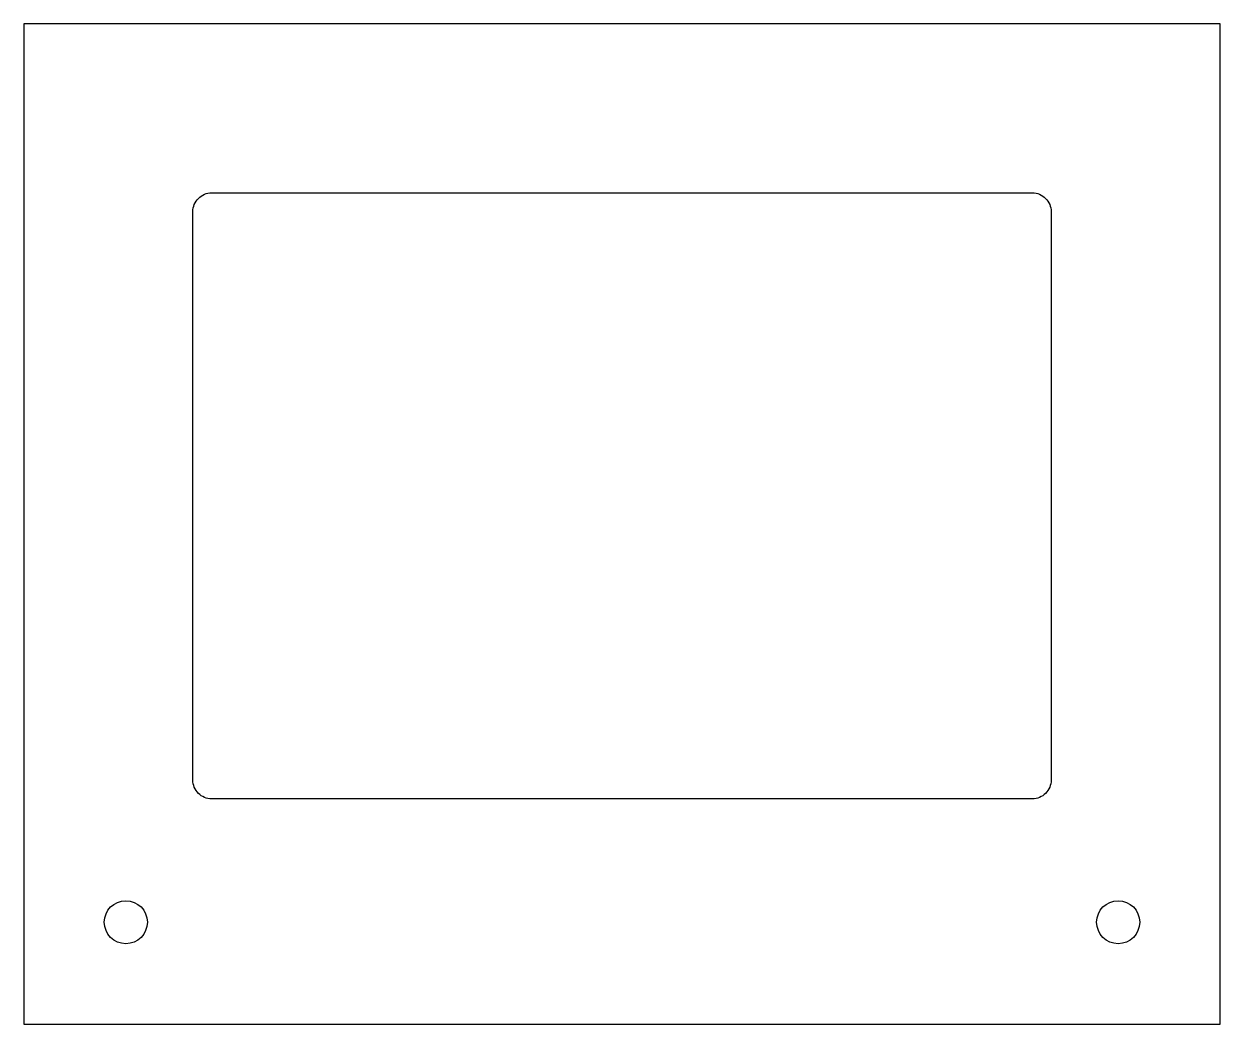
# Model space of a CAD drawing. Header units: millimetres. Extents: x -264 to 264, y -221 to 221.
import ezdxf

# ---------------------------------------------------------------- set-up
doc = ezdxf.new("R2010")
doc.units = ezdxf.units.MM

msp = doc.modelspace()

# ---------------------------------------------------------------- linework, layer by layer
msp.add_lwpolyline([(-264.12, -220.89), (264.12, -220.89), (264.12, 220.89), (-264.12, 220.89)], close=True)
msp.add_lwpolyline([(-181.21, -121.4, -0.414214), (-189.5, -113.11), (-189.5, 137.98, -0.414214), (-181.21, 146.27), (181.21, 146.27, -0.414214), (189.5, 137.98), (189.5, -113.11, -0.414214), (181.21, -121.4)], format="xyb", close=True)
for centre in [(-219.11, -175.88), (219.11, -175.88)]:
    msp.add_circle(centre, 9.5)

doc.saveas('drawing.dxf')
